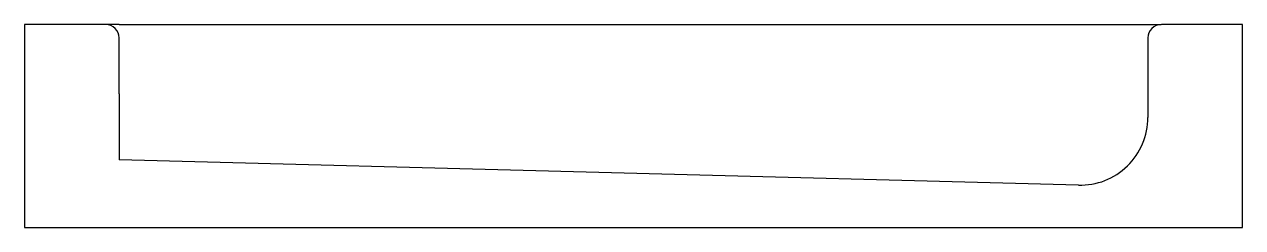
# Model space of a CAD drawing. Extents: x 0 to 90, y 0 to 15.
import ezdxf

# ---------------------------------------------------------------- set-up
doc = ezdxf.new("R2010")
doc.units = 0
doc.header["$LTSCALE"] = 50
doc.header["$MEASUREMENT"] = 0
doc.layers.get('0').update_dxf_attribs({"linetype": 'CONTINUOUS'})

msp = doc.modelspace()

# ---------------------------------------------------------------- linework, layer by layer
at = {"color": 0, "linetype": 'ByBlock'}
for p, q in [((0, 15), (0, 0)), ((6, 15), (0, 15)), ((7, 15), (5.924, 14.99)), ((7, 15), (83, 15)), ((83, 15), (83.986, 15.003)), ((90, 15), (84, 15)), ((90, 0), (90, 15)), ((7, 9.87), (7, 14)), ((83, 14), (83, 8.133)), ((7, 9.87), (7, 5)), ((77.868, 3.135), (7, 5)), ((0, 0), (90, 0))]:
    msp.add_line(p, q, dxfattribs=at)
for centre, radius, start, end in [((6, 14), 1, 0, 90), ((84, 14), 1, 90, 180), ((78, 8.133), 5, 268.49256, 0)]:
    msp.add_arc(centre, radius, start, end, dxfattribs=at)

doc.saveas('drawing.dxf')
